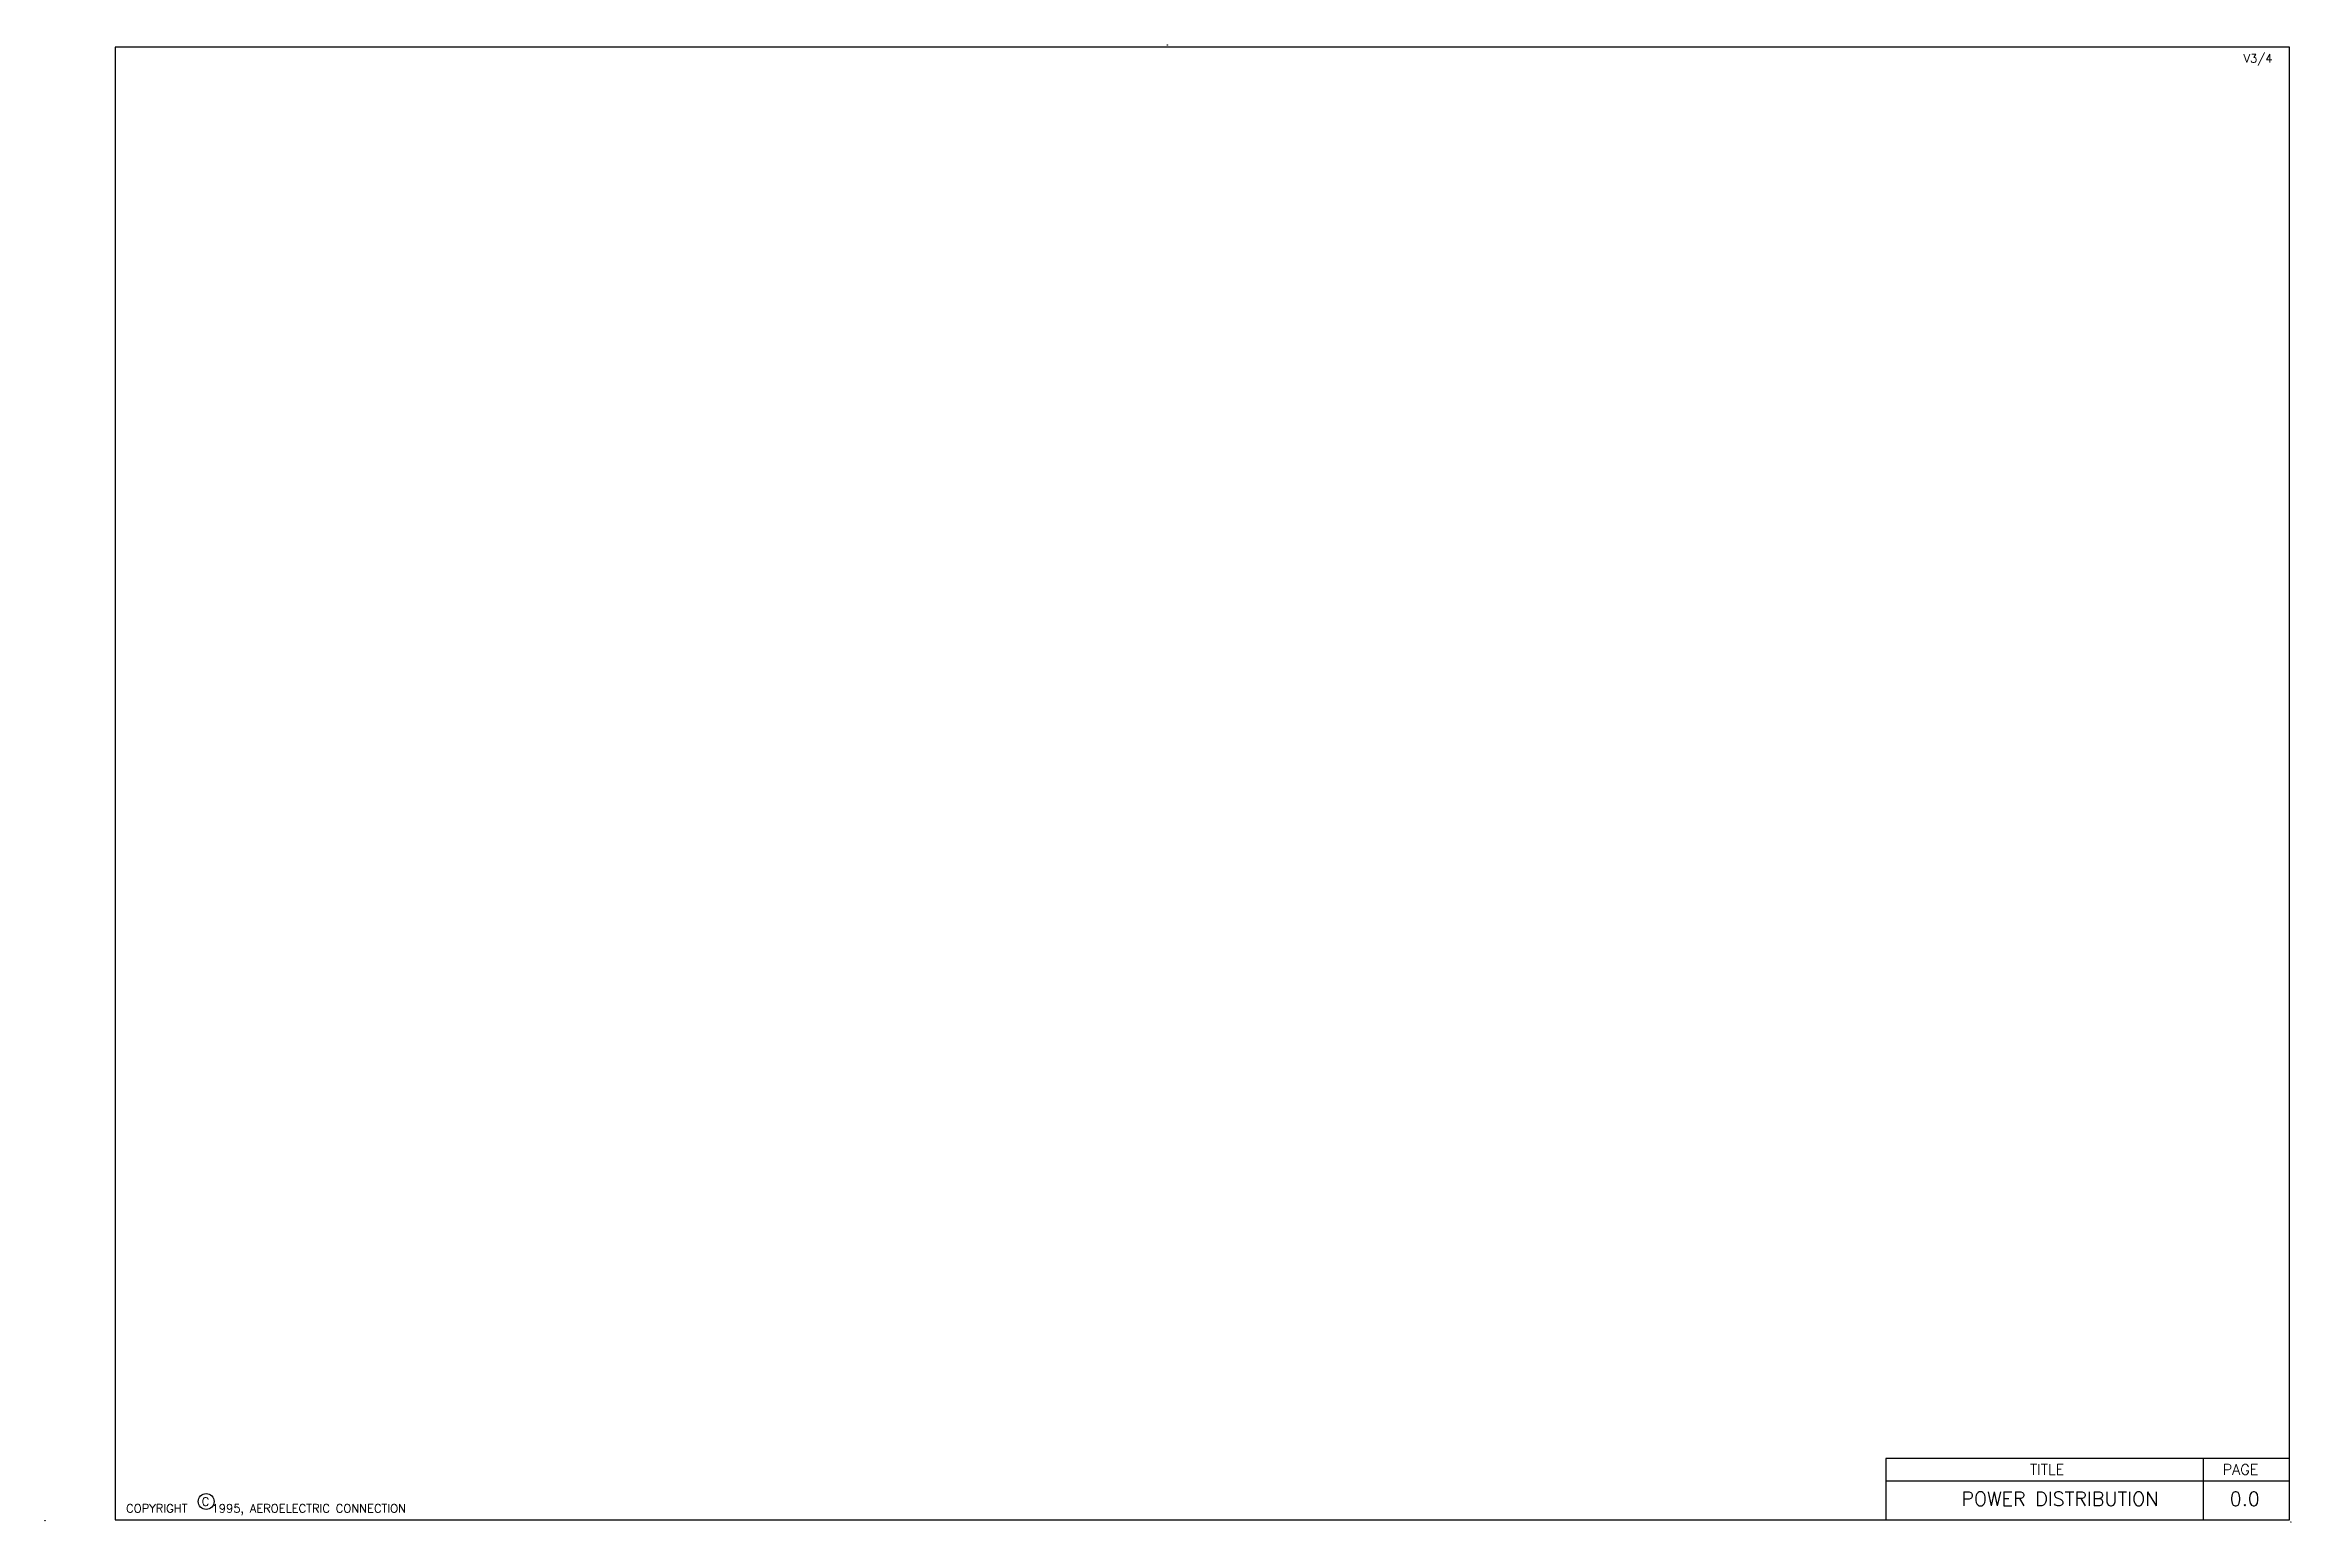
# Model space of a CAD drawing. Extents: x -0.8 to 15.2, y -31.5 to -21.
import ezdxf
from ezdxf.enums import TextEntityAlignment as Align

# ---------------------------------------------------------------- set-up
doc = ezdxf.new("R2010")
doc.units = 0
doc.layers.get('0').update_dxf_attribs({"linetype": 'CONTINUOUS'})
doc.styles.get("Standard").update_dxf_attribs({"font": 'ROMANS'})

msp = doc.modelspace()

# ---------------------------------------------------------------- linework, layer by layer
at = {"color": 0}
for p, q in [((15.228, -31.054), (12.351, -31.054)), ((12.351, -31.054), (12.351, -31.492)), ((14.613, -31.054), (14.613, -31.492)), ((15.228, -31.216), (12.351, -31.216))]:
    msp.add_line(p, q, dxfattribs=at)
msp.add_lwpolyline([(15.228, -31.492), (15.228, -20.992), (-0.272, -20.992), (-0.272, -31.492)], close=True, dxfattribs=at)
for centre, radius in [((7.228, -20.977), 0.001), ((0.376, -31.361), 0.0564), ((-0.772, -31.497), 0.001), ((15.238, -31.507), 0.001)]:
    msp.add_circle(centre, radius, dxfattribs=at)

# ---------------------------------------------------------------- texts
for s, p in [('V3/4', (14.901, -21.102)), ('COPYRIGHT   1995, AEROELECTRIC CONNECTION', (-0.194, -31.44)), ('C', (0.344, -31.392))]:
    msp.add_text(s, height=0.06, dxfattribs=at).set_placement(p)
for s, height, p in [('TITLE', 0.075, (13.5, -31.17)), ('PAGE', 0.075, (14.879, -31.17)), ('POWER DISTRIBUTION', 0.1, (13.591, -31.391)), ('0.0', 0.1, (14.909, -31.391))]:
    msp.add_text(s, height=height, dxfattribs=at).set_placement(p, align=Align.CENTER)

doc.saveas('drawing.dxf')
